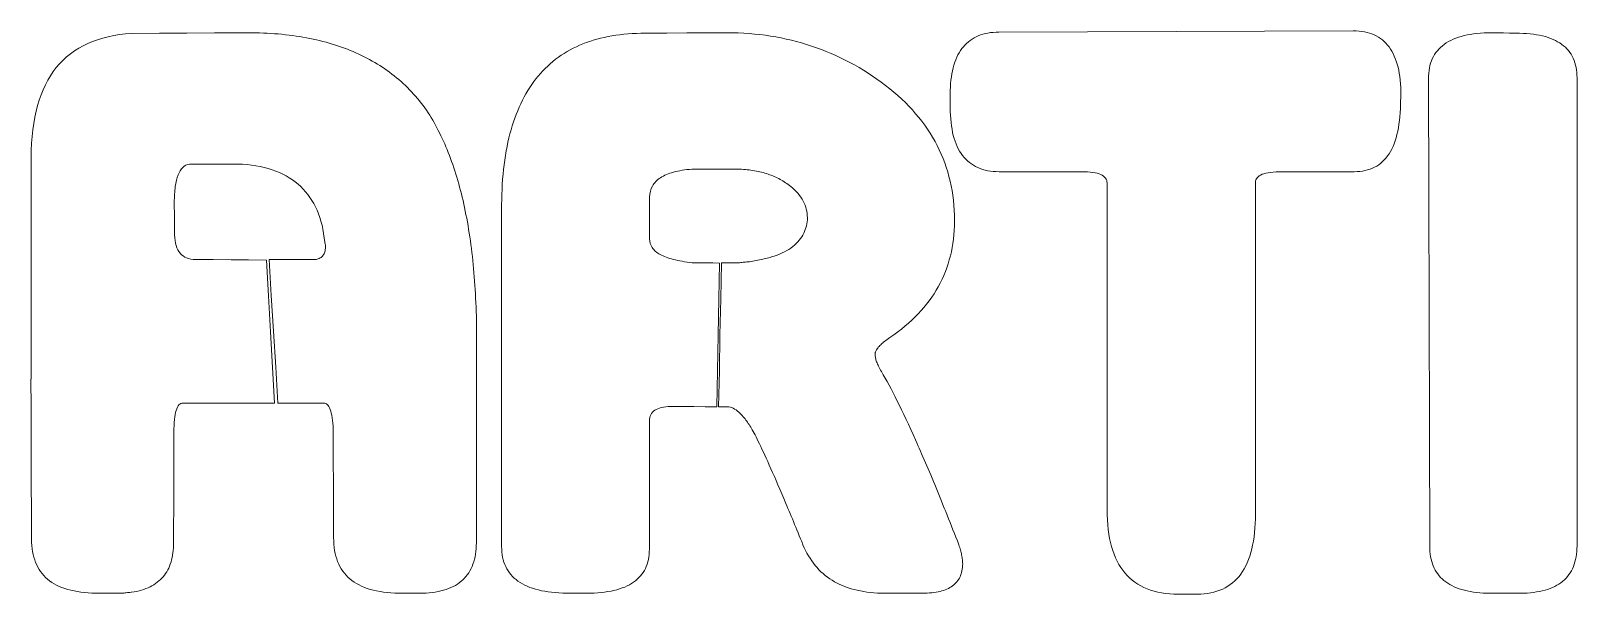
# Model space of a CAD drawing. Header units: millimetres. Extents: x 8 to 95, y 4 to 126.
# Drawn here: x 71.76 to 81.86, y 122.16 to 125.84 of the extents above; entities that cross this region are included whole.
import ezdxf

# ---------------------------------------------------------------- set-up
doc = ezdxf.new("R2010")
doc.units = ezdxf.units.MM
doc.header["$MEASUREMENT"] = 0
doc.layers.add('text outlines', color=7, linetype='Continuous', lineweight=0)

# ---------------------------------------------------------------- blocks, each defined once
blk = doc.blocks.new('Block_10')
at = {"layer": 'text outlines', "color": 7, "lineweight": 9}
for points, knots in [([(74.357, 125.306), (74.298, 125.393), (74.229, 125.469), (74.15, 125.535), (74.071, 125.6), (73.983, 125.654), (73.885, 125.698), (73.787, 125.741), (73.679, 125.774), (73.561, 125.796), (73.444, 125.818), (73.316, 125.829), (73.18, 125.829), (73.18, 125.829), (73.17, 125.829), (73.17, 125.829), (73.17, 125.829), (73.161, 125.829), (73.161, 125.829), (73.161, 125.829), (73.152, 125.829), (73.152, 125.829), (73.152, 125.829), (73.143, 125.829), (73.143, 125.829), (73.143, 125.829), (72.962, 125.828), (72.962, 125.828), (72.962, 125.828), (72.781, 125.826), (72.781, 125.826), (72.781, 125.826), (72.601, 125.825), (72.601, 125.825), (72.601, 125.825), (72.42, 125.824), (72.42, 125.824), (72.311, 125.818), (72.215, 125.796), (72.133, 125.758), (72.051, 125.721), (71.983, 125.669), (71.928, 125.601), (71.873, 125.534), (71.833, 125.451), (71.805, 125.353), (71.778, 125.255), (71.764, 125.142), (71.764, 125.013), (71.764, 125.013), (71.764, 124.651), (71.764, 124.651), (71.764, 124.651), (71.764, 124.289), (71.764, 124.289), (71.764, 124.289), (71.764, 123.927), (71.764, 123.927), (71.764, 123.927), (71.764, 123.565), (71.764, 123.565), (71.764, 123.565), (71.764, 123.565), (71.764, 123.565), (71.764, 123.565), (71.763, 123.565), (71.763, 123.565), (71.763, 123.565), (71.763, 123.565), (71.763, 123.565), (71.763, 123.565), (71.762, 123.565), (71.762, 123.565), (71.762, 123.565), (71.763, 123.382), (71.763, 123.382), (71.763, 123.382), (71.763, 123.199), (71.763, 123.199), (71.763, 123.199), (71.764, 123.015), (71.764, 123.015), (71.764, 123.015), (71.764, 122.832), (71.764, 122.832), (71.764, 122.832), (71.765, 122.757), (71.765, 122.757), (71.765, 122.757), (71.765, 122.681), (71.765, 122.681), (71.765, 122.681), (71.766, 122.606), (71.766, 122.606), (71.766, 122.606), (71.766, 122.531), (71.766, 122.531), (71.766, 122.531), (71.766, 122.528), (71.766, 122.528), (71.766, 122.528), (71.766, 122.526), (71.766, 122.526), (71.766, 122.526), (71.766, 122.523), (71.766, 122.523), (71.766, 122.523), (71.766, 122.521), (71.766, 122.521), (71.766, 122.463), (71.775, 122.412), (71.793, 122.369), (71.81, 122.325), (71.836, 122.289), (71.871, 122.26), (71.906, 122.23), (71.95, 122.208), (72.003, 122.193), (72.055, 122.177), (72.116, 122.169), (72.186, 122.168), (72.186, 122.168), (72.227, 122.168), (72.227, 122.168), (72.227, 122.168), (72.268, 122.168), (72.268, 122.168), (72.268, 122.168), (72.309, 122.168), (72.309, 122.168), (72.309, 122.168), (72.35, 122.168), (72.35, 122.168), (72.356, 122.169), (72.362, 122.169), (72.368, 122.169), (72.374, 122.17), (72.379, 122.17), (72.385, 122.171), (72.39, 122.171), (72.396, 122.172), (72.401, 122.173), (72.406, 122.173), (72.411, 122.174), (72.416, 122.174), (72.416, 122.174), (72.417, 122.174), (72.417, 122.174), (72.417, 122.174), (72.418, 122.174), (72.418, 122.174), (72.418, 122.174), (72.419, 122.174), (72.419, 122.174), (72.419, 122.174), (72.42, 122.174), (72.42, 122.174), (72.466, 122.181), (72.506, 122.193), (72.54, 122.21), (72.574, 122.227), (72.603, 122.249), (72.626, 122.276), (72.648, 122.303), (72.666, 122.335), (72.677, 122.372), (72.688, 122.409), (72.694, 122.451), (72.694, 122.498), (72.694, 122.498), (72.694, 122.537), (72.694, 122.537), (72.694, 122.537), (72.694, 122.575), (72.694, 122.575), (72.694, 122.575), (72.694, 122.613), (72.694, 122.613), (72.694, 122.613), (72.694, 122.652), (72.694, 122.652), (72.694, 122.661), (72.695, 122.671), (72.695, 122.681), (72.695, 122.69), (72.695, 122.7), (72.696, 122.71), (72.696, 122.72), (72.696, 122.73), (72.696, 122.74), (72.696, 122.75), (72.696, 122.76), (72.696, 122.77), (72.696, 122.77), (72.696, 122.883), (72.696, 122.883), (72.696, 122.883), (72.696, 122.995), (72.696, 122.995), (72.696, 122.995), (72.696, 123.107), (72.696, 123.107), (72.696, 123.107), (72.696, 123.219), (72.696, 123.219), (72.696, 123.251), (72.697, 123.279), (72.7, 123.302), (72.702, 123.326), (72.706, 123.346), (72.711, 123.362), (72.715, 123.378), (72.721, 123.39), (72.729, 123.398), (72.736, 123.406), (72.744, 123.41), (72.754, 123.41), (72.754, 123.41), (72.903, 123.409), (72.903, 123.409), (72.903, 123.409), (73.053, 123.409), (73.053, 123.409), (73.053, 123.409), (73.202, 123.409), (73.202, 123.409), (73.202, 123.409), (73.352, 123.409), (73.352, 123.409), (73.352, 123.409), (73.339, 123.643), (73.339, 123.643), (73.339, 123.643), (73.326, 123.876), (73.326, 123.876), (73.326, 123.876), (73.313, 124.11), (73.313, 124.11), (73.313, 124.11), (73.3, 124.344), (73.3, 124.344), (73.3, 124.344), (73.184, 124.345), (73.184, 124.345), (73.184, 124.345), (73.069, 124.346), (73.069, 124.346), (73.069, 124.346), (72.953, 124.347), (72.953, 124.347), (72.953, 124.347), (72.838, 124.348), (72.838, 124.348), (72.816, 124.348), (72.796, 124.351), (72.779, 124.358), (72.762, 124.365), (72.748, 124.375), (72.737, 124.388), (72.725, 124.402), (72.717, 124.418), (72.71, 124.439), (72.704, 124.459), (72.701, 124.482), (72.7, 124.509), (72.7, 124.509), (72.7, 124.556), (72.7, 124.556), (72.7, 124.556), (72.699, 124.603), (72.699, 124.603), (72.699, 124.603), (72.699, 124.649), (72.699, 124.649), (72.699, 124.649), (72.698, 124.696), (72.698, 124.696), (72.698, 124.696), (72.698, 124.702), (72.698, 124.702), (72.698, 124.702), (72.698, 124.708), (72.698, 124.708), (72.698, 124.708), (72.698, 124.714), (72.698, 124.714), (72.698, 124.714), (72.698, 124.72), (72.698, 124.72), (72.699, 124.759), (72.701, 124.794), (72.705, 124.824), (72.709, 124.853), (72.716, 124.879), (72.724, 124.9), (72.732, 124.92), (72.742, 124.937), (72.754, 124.949), (72.767, 124.96), (72.781, 124.968), (72.797, 124.97), (72.797, 124.97), (72.883, 124.97), (72.883, 124.97), (72.883, 124.97), (72.97, 124.97), (72.97, 124.97), (72.97, 124.97), (73.056, 124.97), (73.056, 124.97), (73.056, 124.97), (73.143, 124.97), (73.143, 124.97), (73.225, 124.964), (73.298, 124.949), (73.362, 124.925), (73.425, 124.9), (73.479, 124.867), (73.524, 124.824), (73.569, 124.782), (73.605, 124.73), (73.631, 124.67), (73.657, 124.609), (73.674, 124.539), (73.681, 124.46), (73.682, 124.457), (73.683, 124.454), (73.683, 124.451), (73.684, 124.448), (73.684, 124.446), (73.685, 124.443), (73.685, 124.44), (73.685, 124.438), (73.685, 124.435), (73.686, 124.432), (73.686, 124.43), (73.686, 124.428), (73.686, 124.417), (73.684, 124.407), (73.682, 124.398), (73.679, 124.389), (73.675, 124.381), (73.67, 124.375), (73.665, 124.368), (73.659, 124.363), (73.651, 124.358), (73.643, 124.353), (73.634, 124.35), (73.624, 124.348), (73.624, 124.348), (73.548, 124.348), (73.548, 124.348), (73.548, 124.348), (73.471, 124.348), (73.471, 124.348), (73.471, 124.348), (73.395, 124.348), (73.395, 124.348), (73.395, 124.348), (73.318, 124.348), (73.318, 124.348), (73.318, 124.348), (73.332, 124.113), (73.332, 124.113), (73.332, 124.113), (73.347, 123.879), (73.347, 123.879), (73.347, 123.879), (73.361, 123.644), (73.361, 123.644), (73.361, 123.644), (73.375, 123.41), (73.375, 123.41), (73.375, 123.41), (73.451, 123.41), (73.451, 123.41), (73.451, 123.41), (73.527, 123.41), (73.527, 123.41), (73.527, 123.41), (73.603, 123.41), (73.603, 123.41), (73.603, 123.41), (73.679, 123.41), (73.679, 123.41), (73.688, 123.408), (73.696, 123.403), (73.703, 123.394), (73.71, 123.386), (73.716, 123.373), (73.72, 123.357), (73.725, 123.341), (73.729, 123.321), (73.732, 123.297), (73.735, 123.273), (73.736, 123.246), (73.737, 123.215), (73.737, 123.215), (73.737, 123.044), (73.737, 123.044), (73.737, 123.044), (73.738, 122.873), (73.738, 122.873), (73.738, 122.873), (73.738, 122.702), (73.738, 122.702), (73.738, 122.702), (73.739, 122.531), (73.739, 122.531), (73.739, 122.472), (73.748, 122.419), (73.765, 122.375), (73.783, 122.33), (73.81, 122.292), (73.845, 122.262), (73.881, 122.232), (73.925, 122.209), (73.978, 122.193), (74.032, 122.178), (74.094, 122.169), (74.165, 122.168), (74.165, 122.168), (74.204, 122.168), (74.204, 122.168), (74.204, 122.168), (74.243, 122.168), (74.243, 122.168), (74.243, 122.168), (74.282, 122.168), (74.282, 122.168), (74.282, 122.168), (74.321, 122.168), (74.321, 122.168), (74.379, 122.17), (74.43, 122.178), (74.474, 122.193), (74.518, 122.207), (74.554, 122.228), (74.583, 122.256), (74.612, 122.283), (74.634, 122.317), (74.649, 122.358), (74.664, 122.398), (74.671, 122.445), (74.671, 122.498), (74.671, 122.498), (74.671, 122.81), (74.671, 122.81), (74.671, 122.81), (74.671, 123.122), (74.671, 123.122), (74.671, 123.122), (74.671, 123.434), (74.671, 123.434), (74.671, 123.434), (74.671, 123.745), (74.671, 123.745), (74.671, 123.753), (74.671, 123.76), (74.672, 123.767), (74.672, 123.774), (74.672, 123.781), (74.672, 123.788), (74.673, 123.795), (74.673, 123.802), (74.673, 123.809), (74.673, 123.816), (74.673, 123.823), (74.673, 123.83), (74.673, 123.992), (74.666, 124.145), (74.653, 124.288), (74.64, 124.431), (74.62, 124.564), (74.594, 124.687), (74.568, 124.81), (74.535, 124.923), (74.495, 125.027), (74.456, 125.13), (74.41, 125.223), (74.357, 125.306)], [0, 0, 0, 0, 1, 1, 1, 2, 2, 2, 3, 3, 3, 4, 4, 4, 5, 5, 5, 6, 6, 6, 7, 7, 7, 8, 8, 8, 9, 9, 9, 10, 10, 10, 11, 11, 11, 12, 12, 12, 13, 13, 13, 14, 14, 14, 15, 15, 15, 16, 16, 16, 17, 17, 17, 18, 18, 18, 19, 19, 19, 20, 20, 20, 21, 21, 21, 22, 22, 22, 23, 23, 23, 24, 24, 24, 25, 25, 25, 26, 26, 26, 27, 27, 27, 28, 28, 28, 29, 29, 29, 30, 30, 30, 31, 31, 31, 32, 32, 32, 33, 33, 33, 34, 34, 34, 35, 35, 35, 36, 36, 36, 37, 37, 37, 38, 38, 38, 39, 39, 39, 40, 40, 40, 41, 41, 41, 42, 42, 42, 43, 43, 43, 44, 44, 44, 45, 45, 45, 46, 46, 46, 47, 47, 47, 48, 48, 48, 49, 49, 49, 50, 50, 50, 51, 51, 51, 52, 52, 52, 53, 53, 53, 54, 54, 54, 55, 55, 55, 56, 56, 56, 57, 57, 57, 58, 58, 58, 59, 59, 59, 60, 60, 60, 61, 61, 61, 62, 62, 62, 63, 63, 63, 64, 64, 64, 65, 65, 65, 66, 66, 66, 67, 67, 67, 68, 68, 68, 69, 69, 69, 70, 70, 70, 71, 71, 71, 72, 72, 72, 73, 73, 73, 74, 74, 74, 75, 75, 75, 76, 76, 76, 77, 77, 77, 78, 78, 78, 79, 79, 79, 80, 80, 80, 81, 81, 81, 82, 82, 82, 83, 83, 83, 84, 84, 84, 85, 85, 85, 86, 86, 86, 87, 87, 87, 88, 88, 88, 89, 89, 89, 90, 90, 90, 91, 91, 91, 92, 92, 92, 93, 93, 93, 94, 94, 94, 95, 95, 95, 96, 96, 96, 97, 97, 97, 98, 98, 98, 99, 99, 99, 100, 100, 100, 101, 101, 101, 102, 102, 102, 103, 103, 103, 104, 104, 104, 105, 105, 105, 106, 106, 106, 107, 107, 107, 108, 108, 108, 109, 109, 109, 110, 110, 110, 111, 111, 111, 112, 112, 112, 113, 113, 113, 114, 114, 114, 115, 115, 115, 116, 116, 116, 117, 117, 117, 118, 118, 118, 119, 119, 119, 120, 120, 120, 121, 121, 121, 122, 122, 122, 123, 123, 123, 124, 124, 124, 125, 125, 125, 126, 126, 126, 127, 127, 127, 128, 128, 128, 129, 129, 129, 130, 130, 130, 131, 131, 131, 132, 132, 132, 133, 133, 133, 134, 134, 134, 135, 135, 135, 136, 136, 136, 137, 137, 137, 138, 138, 138, 139, 139, 139, 140, 140, 140, 141, 141, 141, 142, 142, 142, 143, 143, 143, 144, 144, 144, 145, 145, 145, 146, 146, 146, 147, 147, 147, 148, 148, 148, 149, 149, 149, 150, 150, 150, 151, 151, 151, 152, 152, 152, 153, 153, 153, 154, 154, 154, 155, 155, 155, 156, 156, 156, 157, 157, 157, 158, 158, 158, 159, 159, 159, 160, 160, 160, 160]), ([(77.822, 122.484), (77.77, 122.618), (77.72, 122.742), (77.673, 122.856), (77.626, 122.971), (77.581, 123.075), (77.539, 123.169), (77.497, 123.264), (77.457, 123.348), (77.42, 123.423), (77.383, 123.497), (77.348, 123.562), (77.316, 123.616), (77.309, 123.628), (77.303, 123.639), (77.298, 123.65), (77.293, 123.66), (77.289, 123.67), (77.285, 123.679), (77.282, 123.688), (77.279, 123.697), (77.278, 123.705), (77.276, 123.713), (77.275, 123.72), (77.275, 123.727), (77.275, 123.729), (77.275, 123.731), (77.275, 123.733), (77.275, 123.735), (77.276, 123.737), (77.276, 123.738), (77.276, 123.74), (77.277, 123.742), (77.277, 123.743), (77.278, 123.745), (77.278, 123.746), (77.279, 123.748), (77.282, 123.754), (77.287, 123.761), (77.292, 123.769), (77.297, 123.776), (77.304, 123.783), (77.312, 123.791), (77.319, 123.798), (77.328, 123.806), (77.338, 123.814), (77.348, 123.821), (77.359, 123.829), (77.372, 123.838), (77.442, 123.885), (77.503, 123.937), (77.556, 123.993), (77.609, 124.048), (77.653, 124.107), (77.688, 124.17), (77.723, 124.234), (77.749, 124.301), (77.767, 124.371), (77.784, 124.442), (77.793, 124.517), (77.793, 124.596), (77.793, 124.596), (77.793, 124.598), (77.793, 124.598), (77.793, 124.598), (77.793, 124.6), (77.793, 124.6), (77.793, 124.6), (77.793, 124.602), (77.793, 124.602), (77.793, 124.602), (77.793, 124.604), (77.793, 124.604), (77.793, 124.693), (77.784, 124.779), (77.765, 124.86), (77.746, 124.941), (77.718, 125.019), (77.681, 125.092), (77.643, 125.166), (77.596, 125.235), (77.54, 125.3), (77.484, 125.366), (77.419, 125.427), (77.344, 125.484), (77.269, 125.542), (77.191, 125.592), (77.11, 125.635), (77.03, 125.678), (76.946, 125.714), (76.86, 125.742), (76.774, 125.771), (76.685, 125.793), (76.593, 125.807), (76.501, 125.821), (76.406, 125.829), (76.308, 125.829), (76.308, 125.829), (76.177, 125.828), (76.177, 125.828), (76.177, 125.828), (76.046, 125.828), (76.046, 125.828), (76.046, 125.828), (75.915, 125.827), (75.915, 125.827), (75.915, 125.827), (75.784, 125.826), (75.784, 125.826), (75.784, 125.826), (75.781, 125.826), (75.781, 125.826), (75.781, 125.826), (75.779, 125.826), (75.779, 125.826), (75.779, 125.826), (75.776, 125.826), (75.776, 125.826), (75.776, 125.826), (75.774, 125.826), (75.774, 125.826), (75.619, 125.826), (75.484, 125.803), (75.367, 125.756), (75.251, 125.71), (75.153, 125.639), (75.075, 125.546), (74.997, 125.452), (74.938, 125.335), (74.898, 125.195), (74.858, 125.055), (74.837, 124.891), (74.836, 124.704), (74.836, 124.704), (74.836, 124.146), (74.836, 124.146), (74.836, 124.146), (74.836, 123.589), (74.836, 123.589), (74.836, 123.589), (74.836, 123.031), (74.836, 123.031), (74.836, 123.031), (74.836, 122.474), (74.836, 122.474), (74.836, 122.423), (74.845, 122.379), (74.863, 122.342), (74.881, 122.304), (74.908, 122.272), (74.943, 122.247), (74.979, 122.221), (75.023, 122.202), (75.076, 122.189), (75.129, 122.176), (75.191, 122.169), (75.262, 122.168), (75.262, 122.168), (75.294, 122.168), (75.294, 122.168), (75.294, 122.168), (75.326, 122.168), (75.326, 122.168), (75.326, 122.168), (75.358, 122.168), (75.358, 122.168), (75.358, 122.168), (75.391, 122.168), (75.391, 122.168), (75.459, 122.168), (75.519, 122.174), (75.57, 122.186), (75.621, 122.198), (75.664, 122.216), (75.698, 122.24), (75.732, 122.264), (75.758, 122.294), (75.775, 122.33), (75.792, 122.365), (75.801, 122.407), (75.801, 122.455), (75.801, 122.455), (75.801, 122.665), (75.801, 122.665), (75.801, 122.665), (75.801, 122.875), (75.801, 122.875), (75.801, 122.875), (75.801, 123.085), (75.801, 123.085), (75.801, 123.085), (75.801, 123.295), (75.801, 123.295), (75.801, 123.31), (75.804, 123.323), (75.81, 123.334), (75.816, 123.346), (75.825, 123.355), (75.836, 123.363), (75.848, 123.371), (75.862, 123.376), (75.879, 123.38), (75.897, 123.384), (75.917, 123.387), (75.94, 123.387), (75.94, 123.387), (76.015, 123.387), (76.015, 123.387), (76.015, 123.387), (76.091, 123.387), (76.091, 123.387), (76.091, 123.387), (76.166, 123.386), (76.166, 123.386), (76.166, 123.386), (76.242, 123.386), (76.242, 123.386), (76.242, 123.386), (76.246, 123.621), (76.246, 123.621), (76.246, 123.621), (76.251, 123.855), (76.251, 123.855), (76.251, 123.855), (76.255, 124.089), (76.255, 124.089), (76.255, 124.089), (76.26, 124.324), (76.26, 124.324), (76.26, 124.324), (76.215, 124.325), (76.215, 124.325), (76.215, 124.325), (76.17, 124.325), (76.17, 124.325), (76.17, 124.325), (76.126, 124.326), (76.126, 124.326), (76.126, 124.326), (76.081, 124.327), (76.081, 124.327), (76.035, 124.332), (75.994, 124.339), (75.959, 124.348), (75.924, 124.357), (75.895, 124.367), (75.872, 124.38), (75.849, 124.393), (75.831, 124.408), (75.82, 124.425), (75.808, 124.443), (75.802, 124.462), (75.802, 124.483), (75.802, 124.483), (75.802, 124.551), (75.802, 124.551), (75.802, 124.551), (75.802, 124.619), (75.802, 124.619), (75.802, 124.619), (75.802, 124.687), (75.802, 124.687), (75.802, 124.687), (75.802, 124.755), (75.802, 124.755), (75.803, 124.782), (75.809, 124.806), (75.821, 124.827), (75.833, 124.848), (75.85, 124.866), (75.874, 124.882), (75.897, 124.897), (75.925, 124.909), (75.959, 124.918), (75.994, 124.928), (76.034, 124.934), (76.079, 124.938), (76.079, 124.938), (76.157, 124.938), (76.157, 124.938), (76.157, 124.938), (76.235, 124.938), (76.235, 124.938), (76.235, 124.938), (76.312, 124.938), (76.312, 124.938), (76.312, 124.938), (76.39, 124.938), (76.39, 124.938), (76.424, 124.936), (76.457, 124.933), (76.488, 124.927), (76.519, 124.922), (76.548, 124.915), (76.576, 124.905), (76.604, 124.896), (76.63, 124.885), (76.655, 124.871), (76.68, 124.858), (76.703, 124.842), (76.724, 124.825), (76.742, 124.81), (76.758, 124.794), (76.772, 124.778), (76.785, 124.762), (76.797, 124.746), (76.806, 124.729), (76.815, 124.712), (76.821, 124.694), (76.826, 124.676), (76.83, 124.658), (76.833, 124.639), (76.833, 124.62), (76.833, 124.602), (76.831, 124.585), (76.827, 124.568), (76.823, 124.551), (76.817, 124.534), (76.809, 124.519), (76.801, 124.503), (76.791, 124.488), (76.78, 124.473), (76.768, 124.459), (76.754, 124.445), (76.738, 124.432), (76.722, 124.419), (76.703, 124.408), (76.683, 124.398), (76.663, 124.388), (76.641, 124.378), (76.617, 124.37), (76.593, 124.362), (76.568, 124.355), (76.541, 124.349), (76.513, 124.343), (76.484, 124.337), (76.454, 124.333), (76.443, 124.332), (76.432, 124.331), (76.422, 124.33), (76.411, 124.329), (76.4, 124.328), (76.389, 124.327), (76.378, 124.326), (76.366, 124.326), (76.355, 124.326), (76.344, 124.325), (76.332, 124.325), (76.321, 124.325), (76.321, 124.325), (76.308, 124.325), (76.308, 124.325), (76.308, 124.325), (76.296, 124.325), (76.296, 124.325), (76.296, 124.325), (76.284, 124.325), (76.284, 124.325), (76.284, 124.325), (76.271, 124.326), (76.271, 124.326), (76.271, 124.326), (76.267, 124.09), (76.267, 124.09), (76.267, 124.09), (76.262, 123.855), (76.262, 123.855), (76.262, 123.855), (76.258, 123.62), (76.258, 123.62), (76.258, 123.62), (76.253, 123.385), (76.253, 123.385), (76.253, 123.385), (76.268, 123.385), (76.268, 123.385), (76.268, 123.385), (76.283, 123.385), (76.283, 123.385), (76.283, 123.385), (76.298, 123.385), (76.298, 123.385), (76.298, 123.385), (76.312, 123.385), (76.312, 123.385), (76.324, 123.385), (76.336, 123.382), (76.348, 123.376), (76.361, 123.37), (76.373, 123.361), (76.386, 123.35), (76.399, 123.338), (76.412, 123.323), (76.426, 123.306), (76.44, 123.288), (76.454, 123.267), (76.468, 123.244), (76.482, 123.221), (76.499, 123.187), (76.52, 123.144), (76.541, 123.1), (76.566, 123.045), (76.595, 122.981), (76.624, 122.916), (76.656, 122.84), (76.692, 122.754), (76.729, 122.669), (76.769, 122.572), (76.812, 122.465), (76.835, 122.416), (76.863, 122.373), (76.896, 122.335), (76.929, 122.298), (76.967, 122.267), (77.011, 122.243), (77.055, 122.218), (77.104, 122.199), (77.159, 122.187), (77.213, 122.174), (77.273, 122.168), (77.338, 122.168), (77.338, 122.168), (77.4, 122.168), (77.4, 122.168), (77.4, 122.168), (77.461, 122.168), (77.461, 122.168), (77.461, 122.168), (77.523, 122.168), (77.523, 122.168), (77.523, 122.168), (77.584, 122.168), (77.584, 122.168), (77.628, 122.168), (77.666, 122.172), (77.699, 122.18), (77.732, 122.188), (77.759, 122.2), (77.781, 122.216), (77.803, 122.232), (77.819, 122.252), (77.83, 122.275), (77.841, 122.299), (77.847, 122.327), (77.847, 122.359), (77.847, 122.368), (77.846, 122.378), (77.845, 122.387), (77.844, 122.397), (77.842, 122.407), (77.84, 122.418), (77.838, 122.428), (77.836, 122.439), (77.833, 122.45), (77.83, 122.461), (77.826, 122.472), (77.822, 122.484)], [0, 0, 0, 0, 1, 1, 1, 2, 2, 2, 3, 3, 3, 4, 4, 4, 5, 5, 5, 6, 6, 6, 7, 7, 7, 8, 8, 8, 9, 9, 9, 10, 10, 10, 11, 11, 11, 12, 12, 12, 13, 13, 13, 14, 14, 14, 15, 15, 15, 16, 16, 16, 17, 17, 17, 18, 18, 18, 19, 19, 19, 20, 20, 20, 21, 21, 21, 22, 22, 22, 23, 23, 23, 24, 24, 24, 25, 25, 25, 26, 26, 26, 27, 27, 27, 28, 28, 28, 29, 29, 29, 30, 30, 30, 31, 31, 31, 32, 32, 32, 33, 33, 33, 34, 34, 34, 35, 35, 35, 36, 36, 36, 37, 37, 37, 38, 38, 38, 39, 39, 39, 40, 40, 40, 41, 41, 41, 42, 42, 42, 43, 43, 43, 44, 44, 44, 45, 45, 45, 46, 46, 46, 47, 47, 47, 48, 48, 48, 49, 49, 49, 50, 50, 50, 51, 51, 51, 52, 52, 52, 53, 53, 53, 54, 54, 54, 55, 55, 55, 56, 56, 56, 57, 57, 57, 58, 58, 58, 59, 59, 59, 60, 60, 60, 61, 61, 61, 62, 62, 62, 63, 63, 63, 64, 64, 64, 65, 65, 65, 66, 66, 66, 67, 67, 67, 68, 68, 68, 69, 69, 69, 70, 70, 70, 71, 71, 71, 72, 72, 72, 73, 73, 73, 74, 74, 74, 75, 75, 75, 76, 76, 76, 77, 77, 77, 78, 78, 78, 79, 79, 79, 80, 80, 80, 81, 81, 81, 82, 82, 82, 83, 83, 83, 84, 84, 84, 85, 85, 85, 86, 86, 86, 87, 87, 87, 88, 88, 88, 89, 89, 89, 90, 90, 90, 91, 91, 91, 92, 92, 92, 93, 93, 93, 94, 94, 94, 95, 95, 95, 96, 96, 96, 97, 97, 97, 98, 98, 98, 99, 99, 99, 100, 100, 100, 101, 101, 101, 102, 102, 102, 103, 103, 103, 104, 104, 104, 105, 105, 105, 106, 106, 106, 107, 107, 107, 108, 108, 108, 109, 109, 109, 110, 110, 110, 111, 111, 111, 112, 112, 112, 113, 113, 113, 114, 114, 114, 115, 115, 115, 116, 116, 116, 117, 117, 117, 118, 118, 118, 119, 119, 119, 120, 120, 120, 121, 121, 121, 122, 122, 122, 123, 123, 123, 124, 124, 124, 125, 125, 125, 126, 126, 126, 127, 127, 127, 128, 128, 128, 129, 129, 129, 130, 130, 130, 131, 131, 131, 132, 132, 132, 133, 133, 133, 134, 134, 134, 135, 135, 135, 136, 136, 136, 137, 137, 137, 138, 138, 138, 139, 139, 139, 140, 140, 140, 141, 141, 141, 142, 142, 142, 143, 143, 143, 144, 144, 144, 145, 145, 145, 146, 146, 146, 147, 147, 147, 148, 148, 148, 149, 149, 149, 150, 150, 150, 151, 151, 151, 152, 152, 152, 152]), ([(78.79, 122.713), (78.79, 122.713), (78.79, 123.247), (78.79, 123.247), (78.79, 123.247), (78.79, 123.78), (78.79, 123.78), (78.79, 123.78), (78.79, 124.314), (78.79, 124.314), (78.79, 124.314), (78.79, 124.847), (78.79, 124.847), (78.79, 124.86), (78.787, 124.87), (78.78, 124.88), (78.773, 124.889), (78.762, 124.897), (78.749, 124.903), (78.735, 124.909), (78.717, 124.913), (78.697, 124.917), (78.676, 124.92), (78.652, 124.921), (78.624, 124.921), (78.624, 124.921), (78.49, 124.921), (78.49, 124.921), (78.49, 124.921), (78.355, 124.921), (78.355, 124.921), (78.355, 124.921), (78.22, 124.921), (78.22, 124.921), (78.22, 124.921), (78.086, 124.921), (78.086, 124.921), (78.032, 124.921), (77.986, 124.93), (77.946, 124.948), (77.906, 124.966), (77.872, 124.992), (77.846, 125.027), (77.819, 125.062), (77.799, 125.106), (77.786, 125.158), (77.773, 125.21), (77.766, 125.271), (77.766, 125.341), (77.766, 125.341), (77.766, 125.369), (77.766, 125.369), (77.766, 125.369), (77.766, 125.396), (77.766, 125.396), (77.766, 125.396), (77.766, 125.424), (77.766, 125.424), (77.766, 125.424), (77.766, 125.452), (77.766, 125.452), (77.768, 125.515), (77.776, 125.571), (77.79, 125.618), (77.805, 125.666), (77.825, 125.706), (77.852, 125.737), (77.878, 125.769), (77.911, 125.793), (77.949, 125.809), (77.988, 125.825), (78.033, 125.833), (78.084, 125.833), (78.084, 125.833), (78.662, 125.835), (78.662, 125.835), (78.662, 125.835), (79.241, 125.837), (79.241, 125.837), (79.241, 125.837), (79.819, 125.839), (79.819, 125.839), (79.819, 125.839), (80.398, 125.841), (80.398, 125.841), (80.45, 125.841), (80.495, 125.832), (80.534, 125.815), (80.573, 125.797), (80.606, 125.771), (80.632, 125.736), (80.657, 125.701), (80.677, 125.657), (80.69, 125.605), (80.703, 125.552), (80.709, 125.491), (80.709, 125.421), (80.709, 125.421), (80.709, 125.413), (80.709, 125.413), (80.709, 125.413), (80.708, 125.406), (80.708, 125.406), (80.708, 125.406), (80.708, 125.398), (80.708, 125.398), (80.708, 125.398), (80.707, 125.39), (80.707, 125.39), (80.707, 125.312), (80.701, 125.244), (80.688, 125.185), (80.676, 125.126), (80.657, 125.077), (80.632, 125.038), (80.606, 124.999), (80.575, 124.97), (80.537, 124.95), (80.499, 124.931), (80.455, 124.921), (80.404, 124.921), (80.404, 124.921), (80.287, 124.921), (80.287, 124.921), (80.287, 124.921), (80.17, 124.921), (80.17, 124.921), (80.17, 124.921), (80.052, 124.921), (80.052, 124.921), (80.052, 124.921), (79.935, 124.921), (79.935, 124.921), (79.906, 124.921), (79.88, 124.92), (79.858, 124.917), (79.836, 124.914), (79.818, 124.91), (79.803, 124.904), (79.788, 124.898), (79.777, 124.891), (79.77, 124.882), (79.763, 124.873), (79.759, 124.863), (79.759, 124.852), (79.759, 124.852), (79.759, 124.31), (79.759, 124.31), (79.759, 124.31), (79.759, 123.769), (79.759, 123.769), (79.759, 123.769), (79.759, 123.228), (79.759, 123.228), (79.759, 123.228), (79.759, 122.687), (79.759, 122.687), (79.759, 122.599), (79.751, 122.523), (79.735, 122.457), (79.719, 122.392), (79.695, 122.337), (79.664, 122.293), (79.632, 122.25), (79.592, 122.217), (79.545, 122.195), (79.497, 122.173), (79.441, 122.162), (79.378, 122.162), (79.378, 122.162), (79.347, 122.162), (79.347, 122.162), (79.347, 122.162), (79.317, 122.162), (79.317, 122.162), (79.317, 122.162), (79.286, 122.162), (79.286, 122.162), (79.286, 122.162), (79.255, 122.162), (79.255, 122.162), (79.178, 122.162), (79.11, 122.174), (79.052, 122.197), (78.994, 122.22), (78.945, 122.254), (78.906, 122.3), (78.868, 122.346), (78.839, 122.403), (78.819, 122.472), (78.8, 122.541), (78.79, 122.621), (78.79, 122.713)], [0, 0, 0, 0, 1, 1, 1, 2, 2, 2, 3, 3, 3, 4, 4, 4, 5, 5, 5, 6, 6, 6, 7, 7, 7, 8, 8, 8, 9, 9, 9, 10, 10, 10, 11, 11, 11, 12, 12, 12, 13, 13, 13, 14, 14, 14, 15, 15, 15, 16, 16, 16, 17, 17, 17, 18, 18, 18, 19, 19, 19, 20, 20, 20, 21, 21, 21, 22, 22, 22, 23, 23, 23, 24, 24, 24, 25, 25, 25, 26, 26, 26, 27, 27, 27, 28, 28, 28, 29, 29, 29, 30, 30, 30, 31, 31, 31, 32, 32, 32, 33, 33, 33, 34, 34, 34, 35, 35, 35, 36, 36, 36, 37, 37, 37, 38, 38, 38, 39, 39, 39, 40, 40, 40, 41, 41, 41, 42, 42, 42, 43, 43, 43, 44, 44, 44, 45, 45, 45, 46, 46, 46, 47, 47, 47, 48, 48, 48, 49, 49, 49, 50, 50, 50, 51, 51, 51, 52, 52, 52, 53, 53, 53, 54, 54, 54, 55, 55, 55, 56, 56, 56, 57, 57, 57, 58, 58, 58, 59, 59, 59, 60, 60, 60, 61, 61, 61, 62, 62, 62, 63, 63, 63, 64, 64, 64, 64]), ([(81.859, 122.478), (81.859, 122.426), (81.851, 122.381), (81.835, 122.342), (81.82, 122.304), (81.797, 122.271), (81.766, 122.246), (81.735, 122.22), (81.696, 122.201), (81.65, 122.188), (81.604, 122.175), (81.55, 122.168), (81.489, 122.168), (81.489, 122.168), (81.434, 122.168), (81.434, 122.168), (81.434, 122.168), (81.379, 122.168), (81.379, 122.168), (81.379, 122.168), (81.324, 122.168), (81.324, 122.168), (81.324, 122.168), (81.27, 122.168), (81.27, 122.168), (81.207, 122.17), (81.153, 122.178), (81.106, 122.192), (81.06, 122.206), (81.021, 122.226), (80.99, 122.251), (80.959, 122.277), (80.936, 122.308), (80.92, 122.346), (80.905, 122.383), (80.897, 122.426), (80.897, 122.476), (80.897, 122.476), (80.895, 123.239), (80.895, 123.239), (80.895, 123.239), (80.893, 124.002), (80.893, 124.002), (80.893, 124.002), (80.891, 124.764), (80.891, 124.764), (80.891, 124.764), (80.889, 125.527), (80.889, 125.527), (80.889, 125.578), (80.897, 125.622), (80.914, 125.659), (80.932, 125.697), (80.958, 125.728), (80.992, 125.753), (81.026, 125.778), (81.07, 125.797), (81.121, 125.81), (81.173, 125.822), (81.233, 125.829), (81.302, 125.829), (81.302, 125.829), (81.341, 125.828), (81.341, 125.828), (81.341, 125.828), (81.38, 125.828), (81.38, 125.828), (81.38, 125.828), (81.419, 125.827), (81.419, 125.827), (81.419, 125.827), (81.458, 125.826), (81.458, 125.826), (81.525, 125.826), (81.584, 125.82), (81.634, 125.808), (81.684, 125.796), (81.726, 125.778), (81.759, 125.753), (81.793, 125.729), (81.818, 125.698), (81.834, 125.662), (81.851, 125.625), (81.859, 125.582), (81.859, 125.534), (81.859, 125.534), (81.859, 124.77), (81.859, 124.77), (81.859, 124.77), (81.859, 124.006), (81.859, 124.006), (81.859, 124.006), (81.859, 123.242), (81.859, 123.242), (81.859, 123.242), (81.859, 122.478), (81.859, 122.478)], [0, 0, 0, 0, 1, 1, 1, 2, 2, 2, 3, 3, 3, 4, 4, 4, 5, 5, 5, 6, 6, 6, 7, 7, 7, 8, 8, 8, 9, 9, 9, 10, 10, 10, 11, 11, 11, 12, 12, 12, 13, 13, 13, 14, 14, 14, 15, 15, 15, 16, 16, 16, 17, 17, 17, 18, 18, 18, 19, 19, 19, 20, 20, 20, 21, 21, 21, 22, 22, 22, 23, 23, 23, 24, 24, 24, 25, 25, 25, 26, 26, 26, 27, 27, 27, 28, 28, 28, 29, 29, 29, 30, 30, 30, 31, 31, 31, 32, 32, 32, 32])]:
    blk.add_open_spline(points, degree=3, knots=knots, dxfattribs=at)

msp = doc.modelspace()

# ---------------------------------------------------------------- block references
at = {"layer": 'text outlines'}
msp.add_blockref('Block_10', (0, 0), dxfattribs=at)

doc.saveas('drawing.dxf')
